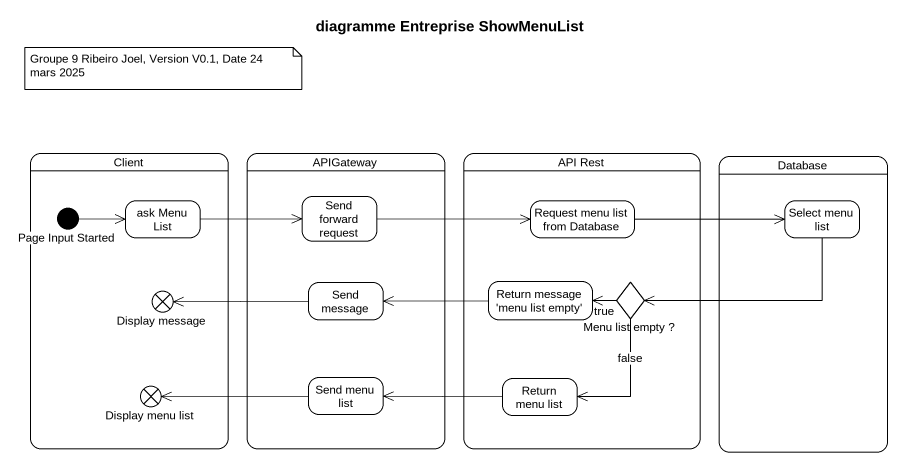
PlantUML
@startuml
title diagramme Entreprise ShowMenuList
hide empty description
state Client {
  state "Page Input Started" as Page_Input_Started <<start>>
  state "ask Menu List" as ask_Menu_List
  state "Display message" as Display_message <<end>>
  state "Display menu list" as Display_menu_list <<end>>
}
state APIGateway {
  state "Send forward request" as Send_forward_request
  state "Send message" as Send_message
  state "Send menu list" as Send_menu_list
}
state "API Rest" as API_Rest {
  state "Request menu list from Database" as Request_menu_list_from
  state "Return message 'menu list empty'" as Return_message_menu_list
  state "Menu list empty ?" as Menu_list_empty <<choice>>
  state "Return menu list" as Return_menu_list
}
state "Database" as Database_ {
  state "Select menu list" as Select_menu_list
}
Page_Input_Started -right-> ask_Menu_List
ask_Menu_List -right-> Send_forward_request
Send_forward_request -right-> Request_menu_list_from
Request_menu_list_from -right-> Select_menu_list
Select_menu_list -left-> Menu_list_empty
Send_message -left-> Display_message
Return_message_menu_list -left-> Send_message
Menu_list_empty -left-> Return_message_menu_list : true
Menu_list_empty --> Return_menu_list : false
Send_menu_list -left-> Display_menu_list
Return_menu_list -left-> Send_menu_list
note as N1
  Groupe 9 Ribeiro Joel, Version V0.1, Date 24 mars 2025
end note
@enduml
